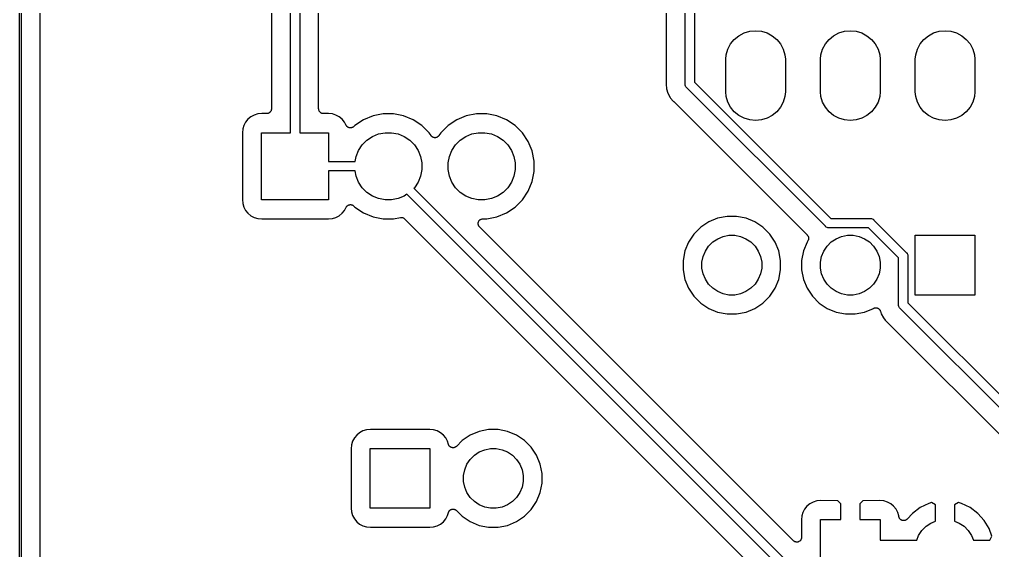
# Model space of a CAD drawing. Extents: x 20 to 116, y -135 to -20.
# Drawn here: x 19.98 to 46.05, y -119.6 to -105.37 of the extents above; entities that cross this region are included whole.
import ezdxf

# ---------------------------------------------------------------- set-up
doc = ezdxf.new("R2010")
doc.units = 0
doc.layers.add('BLACK', color=7, linetype='CONTINUOUS')

msp = doc.modelspace()

# ---------------------------------------------------------------- linework, layer by layer
at = {"layer": 'BLACK', "linetype": 'Continuous'}
for p, q in [((19.975, -134.999), (19.975, -20.0012)), ((20.025, -20.025), (20.025, -134.975)), ((20.533, -134.34), (20.533, -20.66)), ((37.307, -86.3473), (37.307, -107.069)), ((37.815, -107.1), (37.815, -86.3161)), ((38.065, -86.3618), (38.065, -107.054)), ((27.235, -108.405), (27.235, -92.9618)), ((27.485, -92.9161), (27.485, -108.405)), ((27.993, -107.767), (27.993, -92.9473)), ((26.727, -103.454), (26.727, -107.767)), ((39.1316, -105.907), (39.2534, -105.807)), ((39.2534, -105.807), (39.3924, -105.732)), ((39.3924, -105.732), (39.5432, -105.687)), ((39.5432, -105.687), (39.7, -105.671)), ((39.7, -105.671), (39.8568, -105.687)), ((39.8568, -105.687), (40.0076, -105.732)), ((40.0076, -105.732), (40.1466, -105.807)), ((40.1466, -105.807), (40.2684, -105.907)), ((41.6716, -105.907), (41.7934, -105.807)), ((41.7934, -105.807), (41.9324, -105.732)), ((41.9324, -105.732), (42.0832, -105.687)), ((42.0832, -105.687), (42.24, -105.671)), ((42.24, -105.671), (42.3968, -105.687)), ((42.3968, -105.687), (42.5476, -105.732)), ((42.5476, -105.732), (42.6866, -105.807)), ((42.6866, -105.807), (42.8084, -105.907)), ((44.2116, -105.907), (44.3334, -105.807)), ((44.3334, -105.807), (44.4724, -105.732)), ((44.4724, -105.732), (44.6232, -105.687)), ((44.6232, -105.687), (44.78, -105.671)), ((44.78, -105.671), (44.9368, -105.687)), ((44.9368, -105.687), (45.0876, -105.732)), ((45.0876, -105.732), (45.2266, -105.807)), ((45.2266, -105.807), (45.3484, -105.907)), ((38.9573, -106.167), (39.0316, -106.028)), ((39.0316, -106.028), (39.1316, -105.907)), ((40.2684, -105.907), (40.3684, -106.028)), ((40.3684, -106.028), (40.4427, -106.167)), ((41.4973, -106.167), (41.5716, -106.028)), ((41.5716, -106.028), (41.6716, -105.907)), ((42.8084, -105.907), (42.9084, -106.028)), ((42.9084, -106.028), (42.9827, -106.167)), ((44.0373, -106.167), (44.1116, -106.028)), ((44.1116, -106.028), (44.2116, -105.907)), ((45.3484, -105.907), (45.4484, -106.028)), ((45.4484, -106.028), (45.5227, -106.167)), ((38.9, -106.436), (38.9116, -106.318)), ((38.9116, -106.318), (38.9573, -106.167)), ((40.4427, -106.167), (40.4884, -106.318)), ((40.4884, -106.318), (40.5, -106.436)), ((41.44, -106.436), (41.4516, -106.318)), ((41.4516, -106.318), (41.4973, -106.167)), ((42.9827, -106.167), (43.0284, -106.318)), ((43.0284, -106.318), (43.04, -106.436)), ((43.98, -106.436), (43.9916, -106.318)), ((43.9916, -106.318), (44.0373, -106.167)), ((45.5227, -106.167), (45.5684, -106.318)), ((45.5684, -106.318), (45.58, -106.436)), ((38.9, -107.314), (38.9, -106.436)), ((40.5, -106.436), (40.5, -107.314)), ((41.44, -107.314), (41.44, -106.436)), ((43.04, -106.436), (43.04, -107.314)), ((43.98, -107.314), (43.98, -106.436)), ((45.58, -106.436), (45.58, -107.314)), ((37.3064, -107.081), (37.3039, -107.106)), ((37.3039, -107.106), (37.3162, -107.23)), ((37.307, -107.07), (37.3064, -107.076)), ((37.3064, -107.076), (37.3064, -107.081)), ((37.307, -107.069), (37.307, -107.07)), ((37.8144, -107.106), (37.815, -107.1)), ((37.815, -107.112), (37.8144, -107.106)), ((37.8162, -107.125), (37.815, -107.112)), ((37.8168, -107.131), (37.8162, -107.125)), ((37.824, -107.154), (37.8168, -107.131)), ((37.8356, -107.176), (37.824, -107.154)), ((38.065, -107.054), (41.7158, -110.705)), ((37.3162, -107.23), (37.3524, -107.349)), ((37.3524, -107.349), (37.4111, -107.459)), ((37.847, -107.19), (37.8356, -107.176)), ((37.8512, -107.195), (37.847, -107.19)), ((37.8559, -107.199), (37.8512, -107.195)), ((41.5713, -110.914), (37.8559, -107.199)), ((38.9116, -107.432), (38.9, -107.314)), ((38.9573, -107.583), (38.9116, -107.432)), ((40.4884, -107.432), (40.4427, -107.583)), ((40.5, -107.314), (40.4884, -107.432)), ((41.4516, -107.432), (41.44, -107.314)), ((41.4973, -107.583), (41.4516, -107.432)), ((43.0284, -107.432), (42.9827, -107.583)), ((43.04, -107.314), (43.0284, -107.432)), ((43.9916, -107.432), (43.98, -107.314)), ((44.0373, -107.583), (43.9916, -107.432)), ((45.5684, -107.432), (45.5227, -107.583)), ((45.58, -107.314), (45.5684, -107.432)), ((37.4111, -107.459), (37.4246, -107.476)), ((37.4246, -107.476), (37.4246, -107.476)), ((37.4246, -107.476), (37.4902, -107.556)), ((37.4902, -107.556), (37.5096, -107.572)), ((37.5096, -107.572), (37.5109, -107.573)), ((37.5109, -107.573), (37.5147, -107.577)), ((37.5147, -107.577), (37.5188, -107.58)), ((37.5188, -107.58), (41.0846, -111.146)), ((39.0316, -107.722), (38.9573, -107.583)), ((40.4427, -107.583), (40.3684, -107.722)), ((41.5716, -107.722), (41.4973, -107.583)), ((42.9827, -107.583), (42.9084, -107.722)), ((44.1116, -107.722), (44.0373, -107.583)), ((45.5227, -107.583), (45.4484, -107.722)), ((26.2647, -107.933), (26.1764, -107.981)), ((26.3604, -107.904), (26.2647, -107.933)), ((26.4662, -107.894), (26.3604, -107.904)), ((26.6, -107.894), (26.4662, -107.894)), ((26.6119, -107.893), (26.6, -107.894)), ((26.6238, -107.892), (26.6119, -107.893)), ((26.6242, -107.892), (26.6238, -107.892)), ((26.6247, -107.892), (26.6242, -107.892)), ((26.6361, -107.888), (26.6247, -107.892)), ((26.6476, -107.885), (26.6361, -107.888)), ((26.648, -107.884), (26.6476, -107.885)), ((26.6484, -107.884), (26.648, -107.884)), ((26.6589, -107.879), (26.6484, -107.884)), ((26.6695, -107.873), (26.6589, -107.879)), ((26.6699, -107.873), (26.6695, -107.873)), ((26.6703, -107.873), (26.6699, -107.873)), ((26.6795, -107.865), (26.6703, -107.873)), ((26.6889, -107.858), (26.6795, -107.865)), ((26.6891, -107.857), (26.6889, -107.858)), ((26.6895, -107.857), (26.6891, -107.857)), ((26.6971, -107.848), (26.6895, -107.857)), ((26.7048, -107.839), (26.6971, -107.848)), ((26.705, -107.838), (26.7048, -107.839)), ((26.7053, -107.838), (26.705, -107.838)), ((26.711, -107.827), (26.7053, -107.838)), ((26.7167, -107.817), (26.711, -107.827)), ((26.7169, -107.817), (26.7167, -107.817)), ((26.7171, -107.816), (26.7169, -107.817)), ((26.7206, -107.805), (26.7171, -107.816)), ((26.7242, -107.793), (26.7206, -107.805)), ((26.7243, -107.793), (26.7242, -107.793)), ((26.7244, -107.792), (26.7243, -107.793)), ((26.7257, -107.781), (26.7244, -107.792)), ((26.727, -107.769), (26.7257, -107.781)), ((26.727, -107.767), (26.727, -107.768)), ((26.727, -107.768), (26.727, -107.768)), ((26.727, -107.768), (26.727, -107.768)), ((26.727, -107.768), (26.727, -107.769)), ((27.9942, -107.779), (27.993, -107.767)), ((27.9952, -107.791), (27.9942, -107.779)), ((27.9954, -107.791), (27.9952, -107.791)), ((27.9954, -107.792), (27.9954, -107.791)), ((27.9989, -107.803), (27.9954, -107.792)), ((28.0022, -107.815), (27.9989, -107.803)), ((28.0025, -107.815), (28.0022, -107.815)), ((28.0026, -107.815), (28.0025, -107.815)), ((28.0082, -107.826), (28.0026, -107.815)), ((28.0137, -107.836), (28.0082, -107.826)), ((28.014, -107.837), (28.0137, -107.836)), ((28.0142, -107.837), (28.014, -107.837)), ((28.0218, -107.846), (28.0142, -107.837)), ((28.0293, -107.856), (28.0218, -107.846)), ((28.0296, -107.856), (28.0293, -107.856)), ((28.0299, -107.856), (28.0296, -107.856)), ((28.0391, -107.864), (28.0299, -107.856)), ((28.0482, -107.872), (28.0391, -107.864)), ((28.0486, -107.872), (28.0482, -107.872)), ((28.049, -107.872), (28.0486, -107.872)), ((28.0595, -107.878), (28.049, -107.872)), ((28.07, -107.884), (28.0595, -107.878)), ((28.0704, -107.884), (28.07, -107.884)), ((28.0708, -107.884), (28.0704, -107.884)), ((28.0822, -107.888), (28.0708, -107.884)), ((28.0936, -107.891), (28.0822, -107.888)), ((28.094, -107.891), (28.0936, -107.891)), ((28.0945, -107.891), (28.094, -107.891)), ((28.1063, -107.893), (28.0945, -107.891)), ((28.1182, -107.894), (28.1063, -107.893)), ((28.1191, -107.894), (28.1182, -107.894)), ((28.12, -107.894), (28.1191, -107.894)), ((28.1191, -107.894), (28.1191, -107.894)), ((28.1191, -107.894), (28.1191, -107.894)), ((28.2538, -107.894), (28.12, -107.894)), ((28.3596, -107.904), (28.2538, -107.894)), ((28.4553, -107.933), (28.3596, -107.904)), ((28.5436, -107.981), (28.4553, -107.933)), ((29.4493, -107.951), (29.1931, -108.057)), ((29.7213, -107.897), (29.4493, -107.951)), ((29.9987, -107.897), (29.7213, -107.897)), ((30.2707, -107.951), (29.9987, -107.897)), ((30.5269, -108.057), (30.2707, -107.951)), ((31.9493, -107.951), (31.6931, -108.057)), ((32.2213, -107.897), (31.9493, -107.951)), ((32.4987, -107.897), (32.2213, -107.897)), ((32.7707, -107.951), (32.4987, -107.897)), ((33.0269, -108.057), (32.7707, -107.951)), ((39.1316, -107.843), (39.0316, -107.722)), ((39.2534, -107.943), (39.1316, -107.843)), ((39.3924, -108.018), (39.2534, -107.943)), ((40.1466, -107.943), (40.0076, -108.018)), ((40.2684, -107.843), (40.1466, -107.943)), ((40.3684, -107.722), (40.2684, -107.843)), ((41.6716, -107.843), (41.5716, -107.722)), ((41.7934, -107.943), (41.6716, -107.843)), ((41.9324, -108.018), (41.7934, -107.943)), ((42.6866, -107.943), (42.5476, -108.018)), ((42.8084, -107.843), (42.6866, -107.943)), ((42.9084, -107.722), (42.8084, -107.843)), ((44.2116, -107.843), (44.1116, -107.722)), ((44.3334, -107.943), (44.2116, -107.843)), ((44.4724, -108.018), (44.3334, -107.943)), ((45.2266, -107.943), (45.0876, -108.018)), ((45.3484, -107.843), (45.2266, -107.943)), ((45.4484, -107.722), (45.3484, -107.843)), ((25.9884, -108.21), (25.9594, -108.305)), ((26.0356, -108.121), (25.9884, -108.21)), ((26.0991, -108.044), (26.0356, -108.121)), ((26.1764, -107.981), (26.0991, -108.044)), ((28.6209, -108.044), (28.5436, -107.981)), ((28.6844, -108.121), (28.6209, -108.044)), ((28.7319, -108.21), (28.6844, -108.121)), ((28.7351, -108.215), (28.7319, -108.21)), ((28.7379, -108.22), (28.7351, -108.215)), ((28.9625, -108.211), (28.9337, -108.24)), ((29.1931, -108.057), (28.9625, -108.211)), ((30.7575, -108.211), (30.5269, -108.057)), ((30.9537, -108.407), (30.7575, -108.211)), ((31.4625, -108.211), (31.2663, -108.407)), ((31.6931, -108.057), (31.4625, -108.211)), ((33.2575, -108.211), (33.0269, -108.057)), ((33.4537, -108.407), (33.2575, -108.211)), ((39.5432, -108.063), (39.3924, -108.018)), ((39.7, -108.079), (39.5432, -108.063)), ((39.8568, -108.063), (39.7, -108.079)), ((40.0076, -108.018), (39.8568, -108.063)), ((42.0832, -108.063), (41.9324, -108.018)), ((42.24, -108.079), (42.0832, -108.063)), ((42.3968, -108.063), (42.24, -108.079)), ((42.5476, -108.018), (42.3968, -108.063)), ((44.6232, -108.063), (44.4724, -108.018)), ((44.78, -108.079), (44.6232, -108.063)), ((44.9368, -108.063), (44.78, -108.079)), ((45.0876, -108.018), (44.9368, -108.063)), ((25.9594, -108.305), (25.9489, -108.411)), ((25.9489, -108.411), (25.9489, -110.199)), ((26.46, -110.205), (26.46, -108.405)), ((26.46, -108.405), (27.235, -108.405)), ((27.485, -108.405), (28.26, -108.405)), ((28.26, -108.405), (28.26, -109.18)), ((28.742, -108.225), (28.7379, -108.22)), ((28.7456, -108.231), (28.742, -108.225)), ((28.7498, -108.235), (28.7456, -108.231)), ((28.7535, -108.239), (28.7498, -108.235)), ((28.7585, -108.244), (28.7535, -108.239)), ((28.7631, -108.248), (28.7585, -108.244)), ((28.768, -108.252), (28.7631, -108.248)), ((28.7725, -108.255), (28.768, -108.252)), ((28.7783, -108.258), (28.7725, -108.255)), ((28.7837, -108.262), (28.7783, -108.258)), ((28.7891, -108.264), (28.7837, -108.262)), ((28.7943, -108.267), (28.7891, -108.264)), ((28.8005, -108.269), (28.7943, -108.267)), ((28.8066, -108.272), (28.8005, -108.269)), ((28.8123, -108.273), (28.8066, -108.272)), ((28.8179, -108.275), (28.8123, -108.273)), ((28.8244, -108.275), (28.8179, -108.275)), ((28.8309, -108.277), (28.8244, -108.275)), ((28.8367, -108.277), (28.8309, -108.277)), ((28.8425, -108.277), (28.8367, -108.277)), ((28.8491, -108.277), (28.8425, -108.277)), ((28.8557, -108.277), (28.8491, -108.277)), ((28.8614, -108.276), (28.8557, -108.277)), ((28.8672, -108.275), (28.8614, -108.276)), ((28.8736, -108.273), (28.8672, -108.275)), ((28.88, -108.272), (28.8736, -108.273)), ((28.8854, -108.27), (28.88, -108.272)), ((28.891, -108.268), (28.8854, -108.27)), ((28.8969, -108.265), (28.891, -108.268)), ((28.903, -108.263), (28.8969, -108.265)), ((28.9079, -108.26), (28.903, -108.263)), ((28.913, -108.257), (28.9079, -108.26)), ((28.9182, -108.253), (28.913, -108.257)), ((28.9237, -108.249), (28.9182, -108.253)), ((28.9278, -108.245), (28.9237, -108.249)), ((28.9324, -108.241), (28.9278, -108.245)), ((28.9337, -108.24), (28.9324, -108.241)), ((29.4337, -108.507), (29.5975, -108.44)), ((29.5975, -108.44), (29.7714, -108.405)), ((29.7714, -108.405), (29.9486, -108.405)), ((29.9486, -108.405), (30.1225, -108.44)), ((30.1225, -108.44), (30.2863, -108.507)), ((31.0044, -108.483), (30.9537, -108.407)), ((31.2663, -108.407), (31.2156, -108.483)), ((31.9337, -108.507), (32.0975, -108.44)), ((32.0975, -108.44), (32.2714, -108.405)), ((32.2714, -108.405), (32.4486, -108.405)), ((32.4486, -108.405), (32.6225, -108.44)), ((32.6225, -108.44), (32.7863, -108.507)), ((33.6078, -108.638), (33.4537, -108.407)), ((29.0624, -108.879), (29.1609, -108.731)), ((29.1609, -108.731), (29.2863, -108.606)), ((29.2863, -108.606), (29.4337, -108.507)), ((30.2863, -108.507), (30.4337, -108.606)), ((30.4337, -108.606), (30.5591, -108.731)), ((30.5591, -108.731), (30.6576, -108.879)), ((31.012, -108.493), (31.0044, -108.483)), ((31.0196, -108.502), (31.012, -108.493)), ((31.0199, -108.502), (31.0196, -108.502)), ((31.0201, -108.503), (31.0199, -108.502)), ((31.0294, -108.51), (31.0201, -108.503)), ((31.0387, -108.518), (31.0294, -108.51)), ((31.039, -108.518), (31.0387, -108.518)), ((31.0393, -108.518), (31.039, -108.518)), ((31.0499, -108.524), (31.0393, -108.518)), ((31.0605, -108.53), (31.0499, -108.524)), ((31.0608, -108.53), (31.0605, -108.53)), ((31.0611, -108.53), (31.0608, -108.53)), ((31.0727, -108.534), (31.0611, -108.53)), ((31.0841, -108.537), (31.0727, -108.534)), ((31.0845, -108.537), (31.0841, -108.537)), ((31.0848, -108.537), (31.0845, -108.537)), ((31.0968, -108.539), (31.0848, -108.537)), ((31.1088, -108.54), (31.0968, -108.539)), ((31.1091, -108.54), (31.1088, -108.54)), ((31.1094, -108.54), (31.1091, -108.54)), ((31.1214, -108.539), (31.1094, -108.54)), ((31.1335, -108.538), (31.1214, -108.539)), ((31.1338, -108.538), (31.1335, -108.538)), ((31.1341, -108.538), (31.1338, -108.538)), ((31.1457, -108.534), (31.1341, -108.538)), ((31.1573, -108.531), (31.1457, -108.534)), ((31.1576, -108.531), (31.1573, -108.531)), ((31.1579, -108.53), (31.1576, -108.531)), ((31.1685, -108.525), (31.1579, -108.53)), ((31.1793, -108.519), (31.1685, -108.525)), ((31.1795, -108.519), (31.1793, -108.519)), ((31.1798, -108.519), (31.1795, -108.519)), ((31.189, -108.511), (31.1798, -108.519)), ((31.1986, -108.504), (31.189, -108.511)), ((31.1988, -108.504), (31.1986, -108.504)), ((31.1991, -108.503), (31.1988, -108.504)), ((31.2066, -108.494), (31.1991, -108.503)), ((31.2146, -108.485), (31.2066, -108.494)), ((31.215, -108.484), (31.2146, -108.485)), ((31.2156, -108.483), (31.215, -108.484)), ((31.215, -108.484), (31.215, -108.484)), ((31.215, -108.484), (31.215, -108.484)), ((31.5624, -108.879), (31.6609, -108.731)), ((31.6609, -108.731), (31.7863, -108.606)), ((31.7863, -108.606), (31.9337, -108.507)), ((32.7863, -108.507), (32.9337, -108.606)), ((32.9337, -108.606), (33.0591, -108.731)), ((33.0591, -108.731), (33.1576, -108.879)), ((33.7139, -108.894), (33.6078, -108.638)), ((28.9946, -109.042), (29.0624, -108.879)), ((30.6576, -108.879), (30.7254, -109.042)), ((31.4946, -109.042), (31.5624, -108.879)), ((33.1576, -108.879), (33.2254, -109.042)), ((33.768, -109.166), (33.7139, -108.894)), ((28.26, -109.18), (28.9672, -109.18)), ((28.9672, -109.18), (28.9946, -109.042)), ((30.7254, -109.042), (30.76, -109.216)), ((30.76, -109.216), (30.76, -109.394)), ((31.46, -109.216), (31.4946, -109.042)), ((31.46, -109.394), (31.46, -109.216)), ((33.2254, -109.042), (33.26, -109.216)), ((33.26, -109.216), (33.26, -109.394)), ((33.768, -109.444), (33.768, -109.166)), ((28.9672, -109.43), (28.26, -109.43)), ((28.26, -109.43), (28.26, -110.205)), ((28.9946, -109.568), (28.9672, -109.43)), ((30.76, -109.394), (30.7254, -109.568)), ((31.4946, -109.568), (31.46, -109.394)), ((33.26, -109.394), (33.2254, -109.568)), ((33.7139, -109.716), (33.768, -109.444)), ((29.0624, -109.731), (28.9946, -109.568)), ((29.1609, -109.879), (29.0624, -109.731)), ((30.6576, -109.731), (30.5591, -109.879)), ((30.7254, -109.568), (30.6576, -109.731)), ((31.5624, -109.731), (31.4946, -109.568)), ((31.6609, -109.879), (31.5624, -109.731)), ((33.1576, -109.731), (33.0591, -109.879)), ((33.2254, -109.568), (33.1576, -109.731)), ((33.6078, -109.972), (33.7139, -109.716)), ((29.2863, -110.004), (29.1609, -109.879)), ((29.4337, -110.103), (29.2863, -110.004)), ((30.5591, -109.879), (30.5473, -109.891)), ((30.5473, -109.891), (47.0918, -126.435)), ((31.7863, -110.004), (31.6609, -109.879)), ((31.9337, -110.103), (31.7863, -110.004)), ((32.9337, -110.004), (32.7863, -110.103)), ((33.0591, -109.879), (32.9337, -110.004)), ((33.4537, -110.203), (33.6078, -109.972)), ((25.9489, -110.199), (25.9594, -110.305)), ((28.26, -110.205), (26.46, -110.205)), ((29.5975, -110.17), (29.4337, -110.103)), ((29.7714, -110.205), (29.5975, -110.17)), ((29.9486, -110.205), (29.7714, -110.205)), ((30.1225, -110.17), (29.9486, -110.205)), ((30.2863, -110.103), (30.1225, -110.17)), ((30.3579, -110.055), (30.2863, -110.103)), ((46.9473, -126.644), (30.3579, -110.055)), ((32.0975, -110.17), (31.9337, -110.103)), ((32.2714, -110.205), (32.0975, -110.17)), ((32.4486, -110.205), (32.2714, -110.205)), ((32.6225, -110.17), (32.4486, -110.205)), ((32.7863, -110.103), (32.6225, -110.17)), ((33.2575, -110.399), (33.4537, -110.203)), ((25.9594, -110.305), (25.9884, -110.4)), ((25.9884, -110.4), (26.0356, -110.489)), ((26.0356, -110.489), (26.0991, -110.566)), ((28.6209, -110.566), (28.6844, -110.489)), ((28.6844, -110.489), (28.7319, -110.4)), ((28.7319, -110.4), (28.7327, -110.398)), ((28.7327, -110.398), (28.736, -110.393)), ((28.736, -110.393), (28.7388, -110.388)), ((28.7388, -110.388), (28.743, -110.383)), ((28.743, -110.383), (28.7468, -110.378)), ((28.7468, -110.378), (28.751, -110.374)), ((28.751, -110.374), (28.7547, -110.369)), ((28.7547, -110.369), (28.7598, -110.365)), ((28.7598, -110.365), (28.7645, -110.361)), ((28.7645, -110.361), (28.7694, -110.357)), ((28.7694, -110.357), (28.774, -110.354)), ((28.774, -110.354), (28.7798, -110.351)), ((28.7798, -110.351), (28.7853, -110.347)), ((28.7853, -110.347), (28.7907, -110.345)), ((28.7907, -110.345), (28.7959, -110.342)), ((28.7959, -110.342), (28.8022, -110.34)), ((28.8022, -110.34), (28.8083, -110.338)), ((28.8083, -110.338), (28.814, -110.337)), ((28.814, -110.337), (28.8196, -110.335)), ((28.8196, -110.335), (28.8262, -110.334)), ((28.8262, -110.334), (28.8326, -110.333)), ((28.8326, -110.333), (28.8385, -110.333)), ((28.8385, -110.333), (28.8443, -110.333)), ((28.8443, -110.333), (28.8509, -110.333)), ((28.8509, -110.333), (28.8574, -110.333)), ((28.8574, -110.333), (28.8632, -110.335)), ((28.8632, -110.335), (28.869, -110.335)), ((28.869, -110.335), (28.8753, -110.337)), ((28.8753, -110.337), (28.8817, -110.338)), ((28.8817, -110.338), (28.8871, -110.341)), ((28.8871, -110.341), (28.8927, -110.342)), ((28.8927, -110.342), (28.8985, -110.346)), ((28.8985, -110.346), (28.9045, -110.348)), ((28.9045, -110.348), (28.9094, -110.351)), ((28.9094, -110.351), (28.9145, -110.354)), ((28.9145, -110.354), (28.9196, -110.358)), ((28.9196, -110.358), (28.925, -110.362)), ((28.925, -110.362), (28.9292, -110.366)), ((28.9292, -110.366), (28.9337, -110.37)), ((28.9337, -110.37), (28.9625, -110.399)), ((28.9625, -110.399), (29.1931, -110.553)), ((29.1931, -110.553), (29.4493, -110.659)), ((32.7707, -110.659), (33.0269, -110.553)), ((33.0269, -110.553), (33.2575, -110.399)), ((26.0991, -110.566), (26.1764, -110.629)), ((26.1764, -110.629), (26.2647, -110.677)), ((26.2647, -110.677), (26.3604, -110.706)), ((26.3604, -110.706), (26.4662, -110.716)), ((26.4662, -110.716), (28.2538, -110.716)), ((28.2538, -110.716), (28.3596, -110.706)), ((28.3596, -110.706), (28.4553, -110.677)), ((28.4553, -110.677), (28.5436, -110.629)), ((28.5436, -110.629), (28.6209, -110.566)), ((29.4493, -110.659), (29.7213, -110.713)), ((29.7213, -110.713), (29.9987, -110.713)), ((29.9987, -110.713), (30.1816, -110.677)), ((30.1816, -110.677), (30.1821, -110.677)), ((30.1821, -110.677), (30.1821, -110.677)), ((30.1821, -110.677), (30.1822, -110.677)), ((30.1822, -110.677), (30.1833, -110.676)), ((30.1833, -110.676), (30.1951, -110.675)), ((30.1951, -110.675), (30.2068, -110.674)), ((30.2068, -110.674), (30.2074, -110.674)), ((30.2074, -110.674), (30.208, -110.674)), ((30.208, -110.674), (30.2197, -110.675)), ((30.2197, -110.675), (30.2315, -110.677)), ((30.2315, -110.677), (30.2321, -110.677)), ((30.2321, -110.677), (30.2327, -110.677)), ((30.2327, -110.677), (30.2439, -110.68)), ((30.2439, -110.68), (30.2552, -110.684)), ((30.2552, -110.684), (30.2557, -110.684)), ((30.2557, -110.684), (30.2563, -110.684)), ((30.2563, -110.684), (30.2667, -110.69)), ((30.2667, -110.69), (30.277, -110.696)), ((30.277, -110.696), (30.2775, -110.696)), ((30.2775, -110.696), (30.278, -110.696)), ((30.278, -110.696), (30.2871, -110.704)), ((30.2871, -110.704), (30.2962, -110.711)), ((30.2962, -110.711), (46.566, -126.981)), ((32.2691, -110.827), (32.2704, -110.814)), ((32.2704, -110.814), (32.2705, -110.814)), ((32.2705, -110.814), (32.2741, -110.802)), ((32.2705, -110.814), (32.2705, -110.814)), ((32.2741, -110.802), (32.2777, -110.791)), ((32.2777, -110.791), (32.2778, -110.791)), ((32.2778, -110.791), (32.2779, -110.79)), ((32.2779, -110.79), (32.2837, -110.78)), ((32.2837, -110.78), (32.2895, -110.769)), ((32.2895, -110.769), (32.2897, -110.769)), ((32.2897, -110.769), (32.2898, -110.769)), ((32.2898, -110.769), (32.2976, -110.759)), ((32.2976, -110.759), (32.3053, -110.75)), ((32.3053, -110.75), (32.3055, -110.75)), ((32.3055, -110.75), (32.3056, -110.75)), ((32.3056, -110.75), (32.3151, -110.742)), ((32.3151, -110.742), (32.3245, -110.734)), ((32.3245, -110.734), (32.3247, -110.734)), ((32.3247, -110.734), (32.3249, -110.734)), ((32.3249, -110.734), (32.3357, -110.728)), ((32.3357, -110.728), (32.3464, -110.723)), ((32.3464, -110.723), (32.3466, -110.723)), ((32.3466, -110.723), (32.3468, -110.722)), ((32.3468, -110.722), (32.3584, -110.719)), ((32.3584, -110.719), (32.3701, -110.715)), ((32.3701, -110.715), (32.3704, -110.715)), ((32.3704, -110.715), (32.3706, -110.715)), ((32.3706, -110.715), (32.3826, -110.714)), ((32.3826, -110.714), (32.3948, -110.713)), ((32.3948, -110.713), (32.4987, -110.713)), ((32.4987, -110.713), (32.7707, -110.659)), ((38.4454, -110.796), (38.2312, -110.939)), ((38.6835, -110.697), (38.4454, -110.796)), ((38.9362, -110.647), (38.6835, -110.697)), ((39.1938, -110.647), (38.9362, -110.647)), ((39.4465, -110.697), (39.1938, -110.647)), ((39.6846, -110.796), (39.4465, -110.697)), ((39.8988, -110.939), (39.6846, -110.796)), ((41.7158, -110.705), (42.7739, -110.705)), ((42.7739, -110.705), (42.78, -110.704)), ((42.78, -110.704), (42.7861, -110.705)), ((42.7861, -110.705), (42.7861, -110.705)), ((42.7861, -110.705), (42.8045, -110.707)), ((42.8045, -110.707), (42.8281, -110.714)), ((42.8281, -110.714), (42.8498, -110.726)), ((42.8498, -110.726), (42.8688, -110.741)), ((42.8688, -110.741), (42.8727, -110.746)), ((42.8727, -110.746), (43.739, -111.612)), ((32.2678, -110.839), (32.2691, -110.827)), ((32.2689, -110.851), (32.2678, -110.839)), ((32.2678, -110.839), (32.2678, -110.839)), ((32.2678, -110.839), (32.2678, -110.839)), ((32.27, -110.863), (32.2689, -110.851)), ((32.27, -110.864), (32.27, -110.863)), ((32.2734, -110.875), (32.27, -110.864)), ((32.27, -110.864), (32.27, -110.864)), ((32.2769, -110.887), (32.2734, -110.875)), ((32.277, -110.887), (32.2769, -110.887)), ((32.277, -110.888), (32.277, -110.887)), ((32.2827, -110.898), (32.277, -110.888)), ((32.2883, -110.909), (32.2827, -110.898)), ((32.2884, -110.909), (32.2883, -110.909)), ((32.2885, -110.91), (32.2884, -110.909)), ((32.2962, -110.919), (32.2885, -110.91)), ((32.3038, -110.929), (32.2962, -110.919)), ((32.304, -110.929), (32.3038, -110.929)), ((32.3041, -110.929), (32.304, -110.929)), ((32.305, -110.93), (32.3041, -110.929)), ((32.3041, -110.929), (32.3041, -110.929)), ((33.2786, -111.903), (32.305, -110.93)), ((38.2312, -110.939), (38.049, -111.121)), ((40.081, -111.121), (39.8988, -110.939)), ((41.5752, -110.919), (41.5713, -110.914)), ((41.5942, -110.934), (41.5752, -110.919)), ((41.6159, -110.946), (41.5942, -110.934)), ((41.6395, -110.953), (41.6159, -110.946)), ((41.6579, -110.955), (41.6395, -110.953)), ((41.664, -110.956), (41.6579, -110.955)), ((41.6579, -110.955), (41.6579, -110.955)), ((41.6701, -110.955), (41.664, -110.956)), ((42.7282, -110.955), (41.6701, -110.955)), ((43.53, -111.757), (42.7282, -110.955)), ((37.9059, -111.335), (37.8073, -111.573)), ((38.049, -111.121), (37.9059, -111.335)), ((38.4436, -111.445), (38.555, -111.334)), ((38.555, -111.334), (38.6861, -111.246)), ((38.6861, -111.246), (38.8316, -111.186)), ((38.8316, -111.186), (38.9862, -111.155)), ((38.9862, -111.155), (39.1438, -111.155)), ((39.1438, -111.155), (39.2984, -111.186)), ((39.2984, -111.186), (39.4439, -111.246)), ((39.4439, -111.246), (39.575, -111.334)), ((39.575, -111.334), (39.6864, -111.445)), ((40.2241, -111.335), (40.081, -111.121)), ((40.3227, -111.573), (40.2241, -111.335)), ((41.0809, -111.335), (40.9823, -111.573)), ((41.1004, -111.306), (41.0809, -111.335)), ((41.0846, -111.146), (41.0851, -111.146)), ((41.0851, -111.146), (41.0852, -111.146)), ((41.0852, -111.146), (41.0852, -111.146)), ((41.0852, -111.146), (41.0859, -111.147)), ((41.0859, -111.147), (41.0933, -111.156)), ((41.0933, -111.156), (41.1008, -111.166)), ((41.106, -111.296), (41.1004, -111.306)), ((41.1008, -111.166), (41.101, -111.166)), ((41.101, -111.166), (41.1013, -111.166)), ((41.1013, -111.166), (41.1068, -111.177)), ((41.1117, -111.285), (41.106, -111.296)), ((41.1068, -111.177), (41.1124, -111.188)), ((41.1119, -111.285), (41.1117, -111.285)), ((41.1121, -111.284), (41.1119, -111.285)), ((41.1156, -111.273), (41.1121, -111.284)), ((41.1124, -111.188), (41.1125, -111.188)), ((41.1125, -111.188), (41.1127, -111.188)), ((41.1127, -111.188), (41.1161, -111.2)), ((41.1191, -111.262), (41.1156, -111.273)), ((41.1161, -111.2), (41.1195, -111.211)), ((41.1192, -111.261), (41.1191, -111.262)), ((41.1193, -111.261), (41.1192, -111.261)), ((41.1205, -111.249), (41.1193, -111.261)), ((41.1195, -111.211), (41.1195, -111.212)), ((41.1195, -111.212), (41.1196, -111.212)), ((41.1196, -111.212), (41.1207, -111.224)), ((41.1218, -111.237), (41.1205, -111.249)), ((41.1207, -111.224), (41.1218, -111.236)), ((41.1218, -111.236), (41.1218, -111.236)), ((41.1218, -111.236), (41.1218, -111.237)), ((41.6186, -111.445), (41.73, -111.334)), ((41.73, -111.334), (41.8611, -111.246)), ((41.8611, -111.246), (42.0066, -111.186)), ((42.0066, -111.186), (42.1612, -111.155)), ((42.1612, -111.155), (42.3188, -111.155)), ((42.3188, -111.155), (42.4734, -111.186)), ((42.4734, -111.186), (42.6189, -111.246)), ((42.6189, -111.246), (42.75, -111.334)), ((42.75, -111.334), (42.8614, -111.445)), ((43.98, -112.755), (43.98, -111.155)), ((43.98, -111.155), (45.58, -111.155)), ((45.58, -111.155), (45.58, -112.755)), ((37.8073, -111.573), (37.757, -111.826)), ((38.2957, -111.722), (38.356, -111.576)), ((38.356, -111.576), (38.4436, -111.445)), ((39.6864, -111.445), (39.774, -111.576)), ((39.774, -111.576), (39.8343, -111.722)), ((40.373, -111.826), (40.3227, -111.573)), ((40.9823, -111.573), (40.932, -111.826)), ((41.4707, -111.722), (41.531, -111.576)), ((41.531, -111.576), (41.6186, -111.445)), ((42.8614, -111.445), (42.949, -111.576)), ((42.949, -111.576), (43.0093, -111.722)), ((37.757, -111.826), (37.757, -112.084)), ((38.265, -111.876), (38.2957, -111.722)), ((39.8343, -111.722), (39.865, -111.876)), ((40.373, -112.084), (40.373, -111.826)), ((40.932, -111.826), (40.932, -112.084)), ((41.44, -111.876), (41.4707, -111.722)), ((43.0093, -111.722), (43.04, -111.876)), ((43.53, -113.009), (43.53, -111.757)), ((43.739, -111.612), (43.7438, -111.616)), ((43.7438, -111.616), (43.7477, -111.621)), ((43.7477, -111.621), (43.7594, -111.635)), ((43.7594, -111.635), (43.7626, -111.641)), ((43.7626, -111.641), (43.771, -111.657)), ((43.771, -111.657), (43.7782, -111.68)), ((43.7782, -111.68), (43.78, -111.699)), ((43.78, -111.699), (43.78, -111.699)), ((43.78, -111.699), (43.7806, -111.705)), ((43.7806, -111.705), (43.78, -111.711)), ((43.78, -111.711), (43.78, -112.963)), ((33.2787, -111.903), (33.2786, -111.903)), ((40.715, -119.34), (33.2787, -111.903)), ((37.757, -112.084), (37.8073, -112.337)), ((38.265, -112.034), (38.265, -111.876)), ((38.2957, -112.188), (38.265, -112.034)), ((39.865, -112.034), (39.8343, -112.188)), ((39.865, -111.876), (39.865, -112.034)), ((40.3227, -112.337), (40.373, -112.084)), ((40.932, -112.084), (40.9823, -112.337)), ((41.44, -112.034), (41.44, -111.876)), ((41.4707, -112.188), (41.44, -112.034)), ((43.04, -112.034), (43.0093, -112.188)), ((43.04, -111.876), (43.04, -112.034)), ((37.8073, -112.337), (37.9059, -112.575)), ((38.356, -112.334), (38.2957, -112.188)), ((38.4436, -112.465), (38.356, -112.334)), ((39.774, -112.334), (39.6864, -112.465)), ((39.8343, -112.188), (39.774, -112.334)), ((40.2241, -112.575), (40.3227, -112.337)), ((40.9823, -112.337), (41.0809, -112.575)), ((41.531, -112.334), (41.4707, -112.188)), ((41.6186, -112.465), (41.531, -112.334)), ((42.949, -112.334), (42.8614, -112.465)), ((43.0093, -112.188), (42.949, -112.334)), ((37.9059, -112.575), (38.049, -112.789)), ((38.555, -112.576), (38.4436, -112.465)), ((38.6861, -112.664), (38.555, -112.576)), ((39.575, -112.576), (39.4439, -112.664)), ((39.6864, -112.465), (39.575, -112.576)), ((40.081, -112.789), (40.2241, -112.575)), ((41.0809, -112.575), (41.224, -112.789)), ((41.73, -112.576), (41.6186, -112.465)), ((41.8611, -112.664), (41.73, -112.576)), ((42.75, -112.576), (42.6189, -112.664)), ((42.8614, -112.465), (42.75, -112.576)), ((38.049, -112.789), (38.2312, -112.971)), ((38.8316, -112.724), (38.6861, -112.664)), ((38.9862, -112.755), (38.8316, -112.724)), ((39.1438, -112.755), (38.9862, -112.755)), ((39.2984, -112.724), (39.1438, -112.755)), ((39.4439, -112.664), (39.2984, -112.724)), ((39.8988, -112.971), (40.081, -112.789)), ((41.224, -112.789), (41.4062, -112.971)), ((42.0066, -112.724), (41.8611, -112.664)), ((42.1612, -112.755), (42.0066, -112.724)), ((42.3188, -112.755), (42.1612, -112.755)), ((42.4734, -112.724), (42.3188, -112.755)), ((42.6189, -112.664), (42.4734, -112.724)), ((45.58, -112.755), (43.98, -112.755)), ((38.2312, -112.971), (38.4454, -113.114)), ((38.4454, -113.114), (38.6835, -113.213)), ((39.4465, -113.213), (39.6846, -113.114)), ((39.6846, -113.114), (39.8988, -112.971)), ((41.4062, -112.971), (41.6204, -113.114)), ((41.6204, -113.114), (41.8585, -113.213)), ((42.6215, -113.213), (42.8628, -113.113)), ((42.8628, -113.113), (42.8651, -113.111)), ((42.8651, -113.111), (42.8712, -113.109)), ((42.8712, -113.109), (42.8771, -113.106)), ((42.8771, -113.106), (42.8827, -113.104)), ((42.8827, -113.104), (42.8881, -113.102)), ((42.8881, -113.102), (42.8946, -113.101)), ((42.8946, -113.101), (42.9009, -113.099)), ((42.9009, -113.099), (42.9067, -113.098)), ((42.9067, -113.098), (42.9124, -113.097)), ((42.9124, -113.097), (42.919, -113.097)), ((42.919, -113.097), (42.9256, -113.097)), ((42.9256, -113.097), (42.9314, -113.097)), ((42.9314, -113.097), (42.9372, -113.097)), ((42.9372, -113.097), (42.9437, -113.099)), ((42.9437, -113.099), (42.9502, -113.099)), ((42.9502, -113.099), (42.9558, -113.101)), ((42.9558, -113.101), (42.9615, -113.102)), ((42.9615, -113.102), (42.9676, -113.105)), ((42.9676, -113.105), (42.9739, -113.107)), ((42.9739, -113.107), (42.979, -113.11)), ((42.979, -113.11), (42.9844, -113.112)), ((42.9844, -113.112), (42.9898, -113.116)), ((42.9898, -113.116), (42.9956, -113.119)), ((42.9956, -113.119), (43.0001, -113.123)), ((43.0001, -113.123), (43.0049, -113.126)), ((43.0049, -113.126), (43.0096, -113.13)), ((43.0096, -113.13), (43.0146, -113.135)), ((43.0146, -113.135), (43.0183, -113.139)), ((43.0183, -113.139), (43.0224, -113.143)), ((43.0224, -113.143), (43.0261, -113.149)), ((43.0261, -113.149), (43.0302, -113.154)), ((43.0302, -113.154), (43.0329, -113.159)), ((43.0329, -113.159), (43.0362, -113.164)), ((43.0362, -113.164), (43.0387, -113.17)), ((43.0387, -113.17), (43.0418, -113.176)), ((43.5294, -113.015), (43.53, -113.009)), ((43.5318, -113.04), (43.5294, -113.015)), ((43.539, -113.063), (43.5318, -113.04)), ((43.5506, -113.085), (43.539, -113.063)), ((43.5609, -113.097), (43.5506, -113.085)), ((43.5662, -113.104), (43.5609, -113.097)), ((43.5709, -113.108), (43.5662, -113.104)), ((48.2173, -117.754), (43.5709, -113.108)), ((43.78, -112.963), (48.3618, -117.545)), ((38.6835, -113.213), (38.9362, -113.263)), ((38.9362, -113.263), (39.1938, -113.263)), ((39.1938, -113.263), (39.4465, -113.213)), ((41.8585, -113.213), (42.1112, -113.263)), ((42.1112, -113.263), (42.3688, -113.263)), ((42.3688, -113.263), (42.6215, -113.213)), ((43.0418, -113.176), (43.0434, -113.181)), ((43.0434, -113.181), (43.0457, -113.187)), ((43.0457, -113.187), (43.0674, -113.258)), ((43.0674, -113.258), (43.1261, -113.368)), ((43.1261, -113.368), (43.1751, -113.428)), ((43.1751, -113.428), (43.1751, -113.428)), ((43.1751, -113.428), (43.2052, -113.465)), ((43.2052, -113.465), (43.2246, -113.481)), ((43.2246, -113.481), (43.2259, -113.482)), ((43.2259, -113.482), (43.2297, -113.486)), ((43.2297, -113.486), (43.2338, -113.489)), ((43.2338, -113.489), (47.836, -118.091)), ((29.0141, -116.509), (28.9506, -116.586)), ((29.0914, -116.446), (29.0141, -116.509)), ((29.1797, -116.398), (29.0914, -116.446)), ((29.2754, -116.369), (29.1797, -116.398)), ((29.3812, -116.359), (29.2754, -116.369)), ((30.9688, -116.359), (29.3812, -116.359)), ((31.0746, -116.369), (30.9688, -116.359)), ((31.1703, -116.398), (31.0746, -116.369)), ((31.2586, -116.446), (31.1703, -116.398)), ((31.3359, -116.509), (31.2586, -116.446)), ((31.3994, -116.586), (31.3359, -116.509)), ((32.0554, -116.511), (31.8412, -116.654)), ((32.2935, -116.412), (32.0554, -116.511)), ((32.5462, -116.362), (32.2935, -116.412)), ((32.8038, -116.362), (32.5462, -116.362)), ((33.0565, -116.412), (32.8038, -116.362)), ((33.2946, -116.511), (33.0565, -116.412)), ((33.5088, -116.654), (33.2946, -116.511)), ((28.8743, -116.77), (28.8639, -116.876)), ((28.9034, -116.675), (28.8743, -116.77)), ((28.9506, -116.586), (28.9034, -116.675)), ((31.4466, -116.675), (31.3994, -116.586)), ((31.4721, -116.759), (31.4466, -116.675)), ((31.4744, -116.764), (31.4721, -116.759)), ((31.4761, -116.77), (31.4744, -116.764)), ((31.4791, -116.776), (31.4761, -116.77)), ((31.4816, -116.782), (31.4791, -116.776)), ((31.4849, -116.787), (31.4816, -116.782)), ((31.4876, -116.792), (31.4849, -116.787)), ((31.4917, -116.797), (31.4876, -116.792)), ((31.4953, -116.802), (31.4917, -116.797)), ((31.4995, -116.807), (31.4953, -116.802)), ((31.5032, -116.811), (31.4995, -116.807)), ((31.5082, -116.815), (31.5032, -116.811)), ((31.5128, -116.82), (31.5082, -116.815)), ((31.5177, -116.823), (31.5128, -116.82)), ((31.6734, -116.821), (31.6679, -116.824)), ((31.6776, -116.817), (31.6734, -116.821)), ((31.6822, -116.813), (31.6776, -116.817)), ((31.6835, -116.812), (31.6822, -116.813)), ((31.8412, -116.654), (31.6835, -116.812)), ((33.691, -116.836), (33.5088, -116.654)), ((28.8639, -116.876), (28.8639, -118.464)), ((29.375, -118.47), (29.375, -116.87)), ((29.375, -116.87), (30.975, -116.87)), ((30.975, -116.87), (30.975, -118.47)), ((31.5223, -116.827), (31.5177, -116.823)), ((31.528, -116.83), (31.5223, -116.827)), ((31.5334, -116.834), (31.528, -116.83)), ((31.5389, -116.836), (31.5334, -116.834)), ((31.544, -116.839), (31.5389, -116.836)), ((31.5503, -116.841), (31.544, -116.839)), ((31.5563, -116.843), (31.5503, -116.841)), ((31.562, -116.844), (31.5563, -116.843)), ((31.5677, -116.846), (31.562, -116.844)), ((31.5742, -116.847), (31.5677, -116.846)), ((31.5806, -116.848), (31.5742, -116.847)), ((31.5865, -116.848), (31.5806, -116.848)), ((31.5923, -116.849), (31.5865, -116.848)), ((31.5988, -116.848), (31.5923, -116.849)), ((31.6053, -116.848), (31.5988, -116.848)), ((31.6111, -116.847), (31.6053, -116.848)), ((31.617, -116.847), (31.6111, -116.847)), ((31.6233, -116.845), (31.617, -116.847)), ((31.6297, -116.844), (31.6233, -116.845)), ((31.6352, -116.842), (31.6297, -116.844)), ((31.6408, -116.84), (31.6352, -116.842)), ((31.6466, -116.837), (31.6408, -116.84)), ((31.6526, -116.834), (31.6466, -116.837)), ((31.6576, -116.831), (31.6526, -116.834)), ((31.6628, -116.828), (31.6576, -116.831)), ((31.6679, -116.824), (31.6628, -116.828)), ((32.0536, -117.16), (32.165, -117.049)), ((32.165, -117.049), (32.2961, -116.961)), ((32.2961, -116.961), (32.4416, -116.901)), ((32.4416, -116.901), (32.5962, -116.87)), ((32.5962, -116.87), (32.7538, -116.87)), ((32.7538, -116.87), (32.9084, -116.901)), ((32.9084, -116.901), (33.0539, -116.961)), ((33.0539, -116.961), (33.185, -117.049)), ((33.185, -117.049), (33.2964, -117.16)), ((33.8341, -117.05), (33.691, -116.836)), ((33.9327, -117.288), (33.8341, -117.05)), ((31.9057, -117.437), (31.966, -117.291)), ((31.966, -117.291), (32.0536, -117.16)), ((33.2964, -117.16), (33.384, -117.291)), ((33.384, -117.291), (33.4443, -117.437)), ((33.983, -117.541), (33.9327, -117.288)), ((31.875, -117.591), (31.9057, -117.437)), ((31.875, -117.749), (31.875, -117.591)), ((33.4443, -117.437), (33.475, -117.591)), ((33.475, -117.591), (33.475, -117.749)), ((33.983, -117.799), (33.983, -117.541)), ((31.9057, -117.903), (31.875, -117.749)), ((33.475, -117.749), (33.4443, -117.903)), ((33.9327, -118.052), (33.983, -117.799)), ((31.966, -118.049), (31.9057, -117.903)), ((32.0536, -118.18), (31.966, -118.049)), ((33.384, -118.049), (33.2964, -118.18)), ((33.4443, -117.903), (33.384, -118.049)), ((33.8341, -118.29), (33.9327, -118.052)), ((32.165, -118.291), (32.0536, -118.18)), ((32.2961, -118.379), (32.165, -118.291)), ((32.4416, -118.439), (32.2961, -118.379)), ((33.0539, -118.379), (32.9084, -118.439)), ((33.185, -118.291), (33.0539, -118.379)), ((33.2964, -118.18), (33.185, -118.291)), ((33.691, -118.504), (33.8341, -118.29)), ((41.1564, -118.351), (41.0791, -118.414)), ((41.2447, -118.303), (41.1564, -118.351)), ((41.3404, -118.274), (41.2447, -118.303)), ((41.4459, -118.264), (41.3404, -118.274)), ((41.9013, -118.267), (41.4459, -118.264)), ((41.986, -118.351), (41.9013, -118.267)), ((41.986, -118.775), (41.986, -118.351)), ((42.5787, -118.267), (42.494, -118.351)), ((42.494, -118.351), (42.494, -118.775)), ((43.0341, -118.264), (42.5787, -118.267)), ((43.1396, -118.274), (43.0341, -118.264)), ((43.2353, -118.303), (43.1396, -118.274)), ((43.3236, -118.351), (43.2353, -118.303)), ((43.4009, -118.414), (43.3236, -118.351)), ((44.3427, -118.343), (44.1082, -118.453)), ((44.4167, -118.32), (44.3427, -118.343)), ((44.526, -118.38), (44.4167, -118.32)), ((44.526, -118.814), (44.526, -118.38)), ((45.1433, -118.32), (45.034, -118.38)), ((45.034, -118.38), (45.034, -118.814)), ((45.2173, -118.343), (45.1433, -118.32)), ((45.4518, -118.453), (45.2173, -118.343)), ((28.8639, -118.464), (28.8743, -118.57)), ((28.8743, -118.57), (28.9034, -118.665)), ((30.975, -118.47), (29.375, -118.47)), ((31.4466, -118.665), (31.4721, -118.581)), ((31.4721, -118.581), (31.4727, -118.579)), ((31.4727, -118.579), (31.475, -118.574)), ((31.475, -118.574), (31.4768, -118.568)), ((31.4768, -118.568), (31.4799, -118.563)), ((31.4799, -118.563), (31.4825, -118.557)), ((31.4825, -118.557), (31.4858, -118.552)), ((31.4858, -118.552), (31.4886, -118.547)), ((31.4886, -118.547), (31.4928, -118.542)), ((31.4928, -118.542), (31.4965, -118.536)), ((31.4965, -118.536), (31.5007, -118.532)), ((31.5007, -118.532), (31.5045, -118.528)), ((31.5045, -118.528), (31.5096, -118.524)), ((31.5096, -118.524), (31.5142, -118.519)), ((31.5142, -118.519), (31.5192, -118.516)), ((31.5192, -118.516), (31.5237, -118.512)), ((31.5237, -118.512), (31.5295, -118.509)), ((31.5295, -118.509), (31.535, -118.505)), ((31.535, -118.505), (31.5405, -118.503)), ((31.5405, -118.503), (31.5457, -118.5)), ((31.5457, -118.5), (31.5519, -118.499)), ((31.5519, -118.499), (31.558, -118.496)), ((31.558, -118.496), (31.5638, -118.495)), ((31.5638, -118.495), (31.5694, -118.493)), ((31.5694, -118.493), (31.5759, -118.493)), ((31.5759, -118.493), (31.5823, -118.492)), ((31.5823, -118.492), (31.5882, -118.492)), ((31.5882, -118.492), (31.5941, -118.491)), ((31.5941, -118.491), (31.6006, -118.492)), ((31.6006, -118.492), (31.6071, -118.492)), ((31.6071, -118.492), (31.6129, -118.493)), ((31.6129, -118.493), (31.6188, -118.494)), ((31.6188, -118.494), (31.625, -118.495)), ((31.625, -118.495), (31.6314, -118.497)), ((31.6314, -118.497), (31.6368, -118.499)), ((31.6368, -118.499), (31.6425, -118.501)), ((31.6425, -118.501), (31.6482, -118.504)), ((31.6482, -118.504), (31.6542, -118.506)), ((31.6542, -118.506), (31.6591, -118.51)), ((31.6591, -118.51), (31.6643, -118.513)), ((31.6643, -118.513), (31.6693, -118.517)), ((31.6693, -118.517), (31.6747, -118.52)), ((31.6747, -118.52), (31.6789, -118.525)), ((31.6789, -118.525), (31.6835, -118.528)), ((31.6835, -118.528), (31.8412, -118.686)), ((32.5962, -118.47), (32.4416, -118.439)), ((32.7538, -118.47), (32.5962, -118.47)), ((32.9084, -118.439), (32.7538, -118.47)), ((33.5088, -118.686), (33.691, -118.504)), ((40.9684, -118.58), (40.9393, -118.675)), ((41.0156, -118.491), (40.9684, -118.58)), ((41.0791, -118.414), (41.0156, -118.491)), ((43.4644, -118.491), (43.4009, -118.414)), ((43.5116, -118.58), (43.4644, -118.491)), ((43.5406, -118.675), (43.5116, -118.58)), ((43.9023, -118.606), (43.7623, -118.76)), ((44.1082, -118.453), (43.9023, -118.606)), ((45.6577, -118.606), (45.4518, -118.453)), ((45.8299, -118.796), (45.6577, -118.606)), ((28.9034, -118.665), (28.9506, -118.754)), ((28.9506, -118.754), (29.0141, -118.831)), ((29.0141, -118.831), (29.0914, -118.894)), ((29.0914, -118.894), (29.1797, -118.942)), ((31.1703, -118.942), (31.2586, -118.894)), ((31.2586, -118.894), (31.3359, -118.831)), ((31.3359, -118.831), (31.3994, -118.754)), ((31.3994, -118.754), (31.4466, -118.665)), ((31.8412, -118.686), (32.0554, -118.829)), ((32.0554, -118.829), (32.2935, -118.928)), ((33.0565, -118.928), (33.2946, -118.829)), ((33.2946, -118.829), (33.5088, -118.686)), ((40.9393, -118.675), (40.929, -118.781)), ((40.929, -118.781), (40.9318, -119.249)), ((41.44, -120.375), (41.44, -118.775)), ((41.44, -118.775), (41.986, -118.775)), ((42.494, -118.775), (43.04, -118.775)), ((43.04, -118.775), (43.04, -119.321)), ((43.5418, -118.688), (43.5406, -118.675)), ((43.5436, -118.696), (43.5418, -118.688)), ((43.5449, -118.705), (43.5436, -118.696)), ((43.546, -118.709), (43.5449, -118.705)), ((43.5467, -118.712), (43.546, -118.709)), ((43.5501, -118.72), (43.5467, -118.712)), ((43.5531, -118.729), (43.5501, -118.72)), ((43.5548, -118.732), (43.5531, -118.729)), ((43.5561, -118.735), (43.5548, -118.732)), ((43.5611, -118.742), (43.5561, -118.735)), ((43.5657, -118.75), (43.5611, -118.742)), ((43.568, -118.753), (43.5657, -118.75)), ((43.5698, -118.755), (43.568, -118.753)), ((43.5762, -118.762), (43.5698, -118.755)), ((43.5823, -118.769), (43.5762, -118.762)), ((43.585, -118.771), (43.5823, -118.769)), ((43.5873, -118.773), (43.585, -118.771)), ((43.5948, -118.778), (43.5873, -118.773)), ((43.6021, -118.783), (43.5948, -118.778)), ((43.6051, -118.785), (43.6021, -118.783)), ((43.6079, -118.787), (43.6051, -118.785)), ((43.6162, -118.79), (43.6079, -118.787)), ((43.6244, -118.794), (43.6162, -118.79)), ((43.6276, -118.795), (43.6244, -118.794)), ((43.6307, -118.796), (43.6276, -118.795)), ((43.6396, -118.798), (43.6307, -118.796)), ((43.6484, -118.801), (43.6396, -118.798)), ((43.6517, -118.801), (43.6484, -118.801)), ((43.655, -118.801), (43.6517, -118.801)), ((43.6641, -118.801), (43.655, -118.801)), ((43.6731, -118.802), (43.6641, -118.801)), ((43.6764, -118.802), (43.6731, -118.802)), ((43.6798, -118.802), (43.6764, -118.802)), ((43.6887, -118.8), (43.6798, -118.802)), ((43.6977, -118.799), (43.6887, -118.8)), ((43.7008, -118.798), (43.6977, -118.799)), ((43.7041, -118.797), (43.7008, -118.798)), ((43.7125, -118.794), (43.7041, -118.797)), ((43.7211, -118.791), (43.7125, -118.794)), ((43.724, -118.789), (43.7211, -118.791)), ((43.7271, -118.788), (43.724, -118.789)), ((43.7347, -118.783), (43.7271, -118.788)), ((43.7425, -118.778), (43.7347, -118.783)), ((43.745, -118.776), (43.7425, -118.778)), ((43.7479, -118.774), (43.745, -118.776)), ((43.7543, -118.768), (43.7479, -118.774)), ((43.7611, -118.762), (43.7543, -118.768)), ((43.7623, -118.76), (43.7611, -118.762)), ((44.27, -118.954), (44.4011, -118.866)), ((44.4011, -118.866), (44.526, -118.814)), ((45.034, -118.814), (45.1589, -118.866)), ((45.1589, -118.866), (45.29, -118.954)), ((45.9617, -119.016), (45.8299, -118.796)), ((29.1797, -118.942), (29.2754, -118.971)), ((29.2754, -118.971), (29.3812, -118.981)), ((29.3812, -118.981), (30.9688, -118.981)), ((30.9688, -118.981), (31.0746, -118.971)), ((31.0746, -118.971), (31.1703, -118.942)), ((32.2935, -118.928), (32.5462, -118.978)), ((32.5462, -118.978), (32.8038, -118.978)), ((32.8038, -118.978), (33.0565, -118.928)), ((44.071, -119.196), (44.1586, -119.065)), ((44.1586, -119.065), (44.27, -118.954)), ((45.29, -118.954), (45.4014, -119.065)), ((45.4014, -119.065), (45.489, -119.196)), ((46.0331, -119.215), (45.9617, -119.016)), ((40.7151, -119.34), (40.715, -119.34)), ((40.7152, -119.34), (40.7151, -119.34)), ((40.7246, -119.348), (40.7152, -119.34)), ((40.7341, -119.356), (40.7246, -119.348)), ((40.7343, -119.356), (40.7341, -119.356)), ((40.7344, -119.356), (40.7343, -119.356)), ((40.7451, -119.361), (40.7344, -119.356)), ((40.756, -119.367), (40.7451, -119.361)), ((40.7561, -119.367), (40.756, -119.367)), ((40.7563, -119.367), (40.7561, -119.367)), ((40.7677, -119.371), (40.7563, -119.367)), ((40.7797, -119.374), (40.7677, -119.371)), ((40.7798, -119.374), (40.7797, -119.374)), ((40.78, -119.375), (40.7798, -119.374)), ((40.792, -119.376), (40.78, -119.375)), ((40.8043, -119.377), (40.792, -119.376)), ((40.8045, -119.377), (40.8043, -119.377)), ((40.8046, -119.377), (40.8045, -119.377)), ((40.8166, -119.376), (40.8046, -119.377)), ((40.829, -119.375), (40.8166, -119.376)), ((40.8292, -119.375), (40.829, -119.375)), ((40.8293, -119.375), (40.8292, -119.375)), ((40.8404, -119.371), (40.8293, -119.375)), ((40.8528, -119.368), (40.8404, -119.371)), ((40.8529, -119.367), (40.8528, -119.368)), ((40.853, -119.367), (40.8529, -119.367)), ((40.8633, -119.362), (40.853, -119.367)), ((40.8747, -119.356), (40.8633, -119.362)), ((40.8748, -119.356), (40.8747, -119.356)), ((40.8749, -119.356), (40.8748, -119.356)), ((40.8841, -119.348), (40.8749, -119.356)), ((40.8939, -119.34), (40.8841, -119.348)), ((40.894, -119.34), (40.8939, -119.34)), ((40.8942, -119.34), (40.894, -119.34)), ((40.9018, -119.331), (40.8942, -119.34)), ((40.9098, -119.321), (40.9018, -119.331)), ((40.9099, -119.321), (40.9098, -119.321)), ((40.91, -119.321), (40.9099, -119.321)), ((40.9158, -119.31), (40.91, -119.321)), ((40.9217, -119.3), (40.9158, -119.31)), ((40.9218, -119.299), (40.9217, -119.299)), ((40.9217, -119.299), (40.9217, -119.3)), ((40.9254, -119.288), (40.9218, -119.299)), ((40.9291, -119.276), (40.9254, -119.288)), ((40.9304, -119.264), (40.9291, -119.276)), ((40.9291, -119.276), (40.9291, -119.276)), ((40.9291, -119.276), (40.9291, -119.276)), ((40.9318, -119.251), (40.9304, -119.264)), ((40.9318, -119.251), (40.9317, -119.251)), ((40.9317, -119.251), (40.9318, -119.251)), ((40.9318, -119.249), (40.9318, -119.251)), ((43.04, -119.321), (44.0193, -119.321)), ((44.0193, -119.321), (44.071, -119.196)), ((45.489, -119.196), (45.5407, -119.321)), ((45.5407, -119.321), (45.9753, -119.321)), ((45.9753, -119.321), (46.0331, -119.215))]:
    msp.add_line(p, q, dxfattribs=at)

doc.saveas('drawing.dxf')
